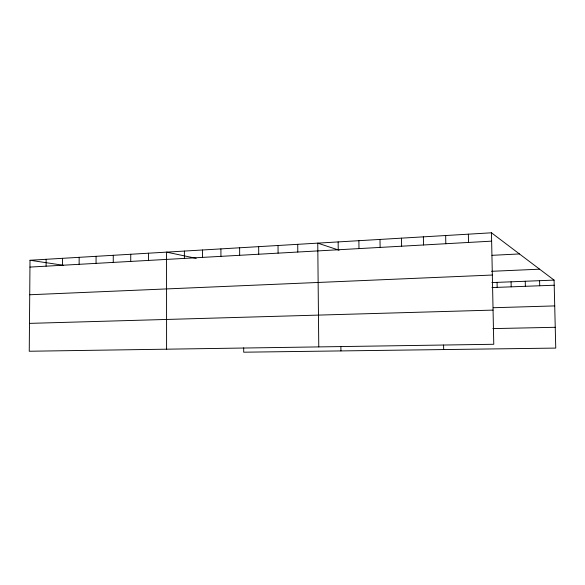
<?xml version="1.0" encoding="UTF-8"?>
<svg xmlns="http://www.w3.org/2000/svg" width="585" height="585" viewBox="0 0 585 585"><rect width="100%" height="100%" fill="white"/><g stroke="black" fill="none" stroke-linecap="round" stroke-linejoin="round"><path stroke-width="0.88" d="M148.502 260.427L148.51 253.203M130.733 261.422L130.748 254.263M96.05 263.374L96.079 256.325M113.249 262.402L113.271 255.301M62.478 265.254L62.522 258.321M79.129 264.325L79.165 257.327M46.083 266.175L46.135 259.294M30.01 260.252L29.25 351.249L493.769 344.28L491.466 232.801L30.01 260.252L63.458 265.298M29.952 267.082L491.641 241.152M491.963 255.331L519.451 253.941M491.554 271.308L539.626 269.188M29.718 294.76L492.336 275.038M491.868 282.577L554.083 280.113L555.75 348.09L243.704 352.199L243.682 347.848M491.97 287.564L554.207 285.224M493.257 307.732L554.719 305.911M29.484 323.381L493.06 310.101M492.819 328.616L555.238 327.293M196.216 258.351L166.564 252.128L166.593 349.186M339.088 250.212L317.757 243.133L318.767 346.905M491.466 232.801L554.083 280.113M539.589 280.69L539.706 285.765M525.257 281.253L525.367 286.306M511.078 281.816L511.188 286.84M497.067 282.372L497.17 287.367M468.351 234.175L468.512 242.453M445.66 235.528L445.807 243.733M443.584 345.048L443.664 349.567M423.379 236.852L423.511 244.983M401.493 238.153L401.617 246.212M380.001 239.433L380.111 247.418M358.89 240.691L358.985 248.603M340.887 346.378L340.938 350.92M338.145 241.919L338.232 249.773M297.728 244.325L297.787 252.04M278.029 245.495L278.087 253.151M258.672 246.651L258.716 254.234M239.631 247.784L239.667 255.309M220.911 248.896L220.94 256.354M202.498 249.992L202.52 257.393M184.385 251.067L184.399 258.409"/></g></svg>
